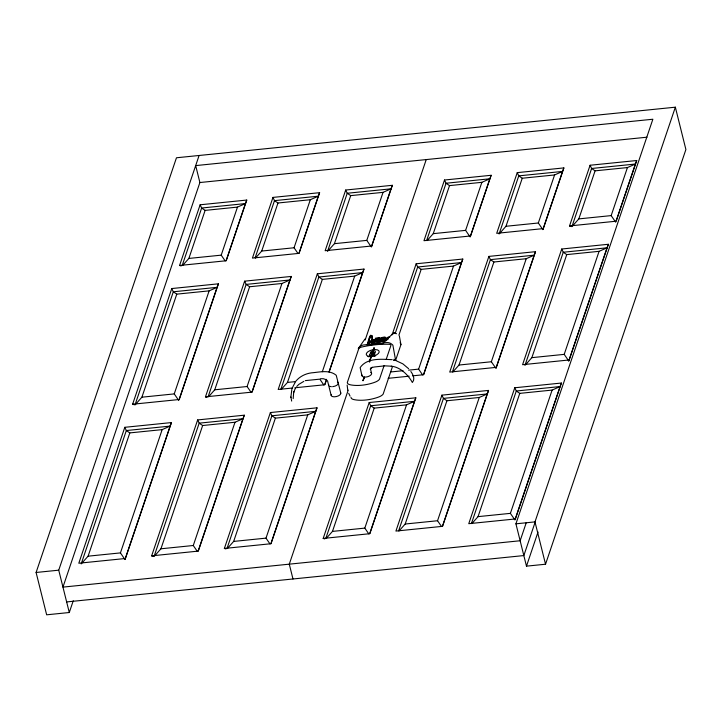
<?xml version="1.0" encoding="UTF-8"?>
<svg xmlns="http://www.w3.org/2000/svg" width="722" height="722" viewBox="0 0 722 722"><rect width="100%" height="100%" fill="white"/><g stroke="black" fill="none" stroke-linecap="round" stroke-linejoin="round"><path stroke-width="1.08" d="M393.896 360.413L395.611 360.377L392.894 345.206A8.077 6.733 54.2 0 0 390.169 343.194L389.663 342.995A7.184 6.155 51.6 0 0 387.136 342.571L383.59 342.715L383.292 343.528L381.622 343.672A69.159 7.265 -7.4 0 0 369.709 344.881L367.85 345.089C368.328 339.882 373.175 329.187 372.236 340.252M291.67 401.08L290.894 396.956L291.887 389.041M328.645 385.277L328.709 384.636M293.177 398.643L293.755 391.595L293.466 392.939L295.343 388.319M73.256 600.767L69.285 612.518L46.65 614.81L36.1 572.474L176.466 157.775L675.35 107.19L685.9 149.526L545.534 564.225L526.473 566.156L515.923 523.82L652.868 119.238L195.68 165.6L199.895 182.531L62.958 587.112L520.147 540.751L526.284 522.611M69.285 612.518L58.735 570.181L199.101 155.483M124.807 427.307L78.806 563.223L125.438 558.494L171.448 422.578L124.807 427.307L126.332 430.547L129.816 432.902L162.161 429.626L170.112 426.106L171.448 422.578M132.613 404.239L171.773 288.547L218.414 283.818L179.255 399.51L132.613 404.239L134.211 404.708M179.579 265.479L200.129 204.786L246.762 200.057L226.221 260.75L179.579 265.479L181.177 265.949M81.189 563.927L126.332 430.547L170.112 426.106L124.969 559.496L120.43 552.899L162.161 429.626M182.323 265.127L201.655 208.026L200.129 204.786M81.875 563.151L88.093 556.175L129.816 432.902M171.773 288.547L173.307 291.787L135.005 404.943L141.9 397.19L176.782 294.143L209.127 290.867L217.078 287.347L218.414 283.818M182.657 265.407L188.875 258.431L205.129 210.391L237.475 207.106L245.435 203.586L246.762 200.057M178.776 400.502L174.246 393.905L209.127 290.867M225.183 260.922L221.212 255.155L237.475 207.106M179.137 399.437L217.078 287.347L173.307 291.787L176.782 294.143M226.103 260.687L245.435 203.586L201.655 208.026L205.129 210.391M151.647 555.841L197.647 419.924L244.289 415.195L198.288 551.112L151.647 555.841L153.235 556.31M205.463 396.847L244.623 281.165L291.255 276.436L252.095 392.118L205.463 396.847L207.052 397.317M272.97 197.404L252.429 258.088L299.07 253.359L319.611 192.675L272.97 197.404L274.495 200.644L277.979 202.999L310.325 199.723L318.276 196.203L319.611 192.675M208.207 396.486L246.148 284.405L244.623 281.165M255.173 257.745L274.495 200.644L318.276 196.203L298.953 253.305M197.647 419.924L199.182 423.155L154.03 556.545L160.934 548.792L202.656 425.52L235.002 422.244L242.962 418.724L244.289 415.195M208.541 396.784L214.75 389.799L249.622 286.76L281.968 283.484L289.928 279.965L291.255 276.436M255.507 258.025L261.716 251.048L277.979 202.999M197.241 551.283L193.279 545.507L235.002 422.244M251.057 392.29L247.095 386.523L281.968 283.484M298.024 253.53L294.062 247.763L310.325 199.723M198.171 551.039L242.962 418.724L199.182 423.155L202.656 425.52M251.987 392.046L289.928 279.965L246.148 284.405L249.622 286.76M224.371 548.458L270.38 412.551L317.012 407.822L271.012 543.729L224.371 548.458L225.968 548.937M329.133 372.01L363.987 269.062L317.346 273.791L278.187 389.474L292.627 388.012M345.694 190.03L325.153 250.715L371.794 245.985L392.335 185.301L345.694 190.03L347.228 193.261L350.702 195.626L383.048 192.35L391.008 188.83L392.335 185.301M227.123 548.106L271.905 415.782L270.38 412.551M280.93 389.113L318.871 277.022L317.346 273.791M327.544 251.427L347.228 193.261L391.008 188.83L371.316 246.987L371.794 245.985M227.448 548.395L233.657 541.419L275.389 418.146L307.725 414.87L315.685 411.341L317.012 407.822M281.264 389.411L287.473 382.425L322.355 279.387L354.692 276.111L362.652 272.591L363.987 269.062M328.23 250.651L334.439 243.666L350.702 195.626M269.974 543.91L266.003 538.134L307.725 414.87M322.337 371.713L354.692 276.111M370.756 246.157L366.785 240.39L383.048 192.35M270.894 543.666L315.685 411.341L271.905 415.782L275.389 418.146M324.71 384.673L326.515 379.339M329.052 371.866L362.652 272.591L318.871 277.022L322.355 279.387M326.624 379.438L324.828 384.745L294.847 387.786M348.185 390.16L289.287 564.162L292.979 578.981M365.17 339.99L426.233 159.58M370.729 372.381A4.955 2.346 -14 0 1 370.458 375.359A4.955 2.346 -14 0 1 364.7 377.083L362.931 380.693L364.105 377.001L363.635 376.938A4.955 2.346 -14 0 1 361.993 374.998M369.303 361.857L373.969 347.86M363.157 380.665L364.303 377.028M369.502 361.677L374.195 347.833L373.5 350.089M369.538 361.812L371.343 356.488M323.185 538.441L369.195 402.533L415.827 397.804L369.826 533.711L323.185 538.441L324.783 538.919M392.091 334.882L416.161 263.774L462.793 259.045L423.643 374.727L412.533 375.855M444.508 180.013L423.967 240.697L470.609 235.968L491.15 175.284L444.508 180.013L446.043 183.244L449.517 185.608L481.863 182.323L489.823 178.803L491.15 175.284M384.086 365.639L379.465 379.285A7.653 3.628 -14 0 1 375.043 382.173L373.599 382.705A26.488 12.554 -14 0 1 351.19 384.97L350.008 384.718A7.653 3.628 -14 0 1 347.3 382.552L358.681 348.916A3.258 1.543 -14 0 1 361.523 347.083L364.348 346.47A57.679 27.337 -14 0 1 386.496 344.232L389.095 344.286A3.258 1.543 -14 0 1 390.846 345.657L386.216 359.339M325.938 538.08L370.72 405.764L369.195 402.533M395.286 333.194L417.686 267.005L416.161 263.774M426.711 240.345L446.043 183.244L489.823 178.803L470.13 236.969M326.263 538.377L332.472 531.401L374.204 408.129L406.54 404.843L414.5 401.324L415.827 397.804M398.878 335.225L421.17 269.369L453.506 266.084L461.466 262.564L462.793 259.045M427.045 240.625L433.254 233.648L449.517 185.608M392.407 366.776L383.156 394.104A7.653 3.628 -14 0 1 378.734 396.992L377.29 397.515A26.488 12.554 -14 0 1 354.881 399.789L353.699 399.537A7.653 3.628 -14 0 1 350.991 397.362M399.374 335.947L400.936 344.656L395.611 360.377L393.878 360.305M368.789 533.883L364.818 528.116L406.54 404.843M422.596 374.898L418.634 369.132L453.506 266.084M469.571 236.139L465.6 230.372L481.863 182.323M369.709 533.648L414.5 401.324L370.72 405.764L374.204 408.129M423.525 374.655L461.466 262.564L417.686 267.005L421.17 269.369M441.918 395.151L395.918 531.067L442.55 526.338L488.559 390.421L441.918 395.151L443.443 398.391L446.927 400.755L479.273 397.47L487.224 393.95L488.559 390.421M488.884 256.4L449.725 372.083L496.366 367.354L535.525 251.671L488.884 256.4L490.418 259.631L493.893 261.996L526.239 258.711L534.19 255.191L535.525 251.671M517.241 172.639L496.7 233.323L543.332 228.594L563.873 167.91L517.241 172.639L518.766 175.87L522.25 178.235L554.586 174.95L562.546 171.43L563.873 167.91M398.661 530.706L443.443 398.391L487.224 393.95L442.442 526.266M452.477 371.722L490.418 259.631L534.19 255.191L495.897 368.346L496.366 367.354M499.082 234.027L518.766 175.87L562.546 171.43L542.863 229.587L538.323 222.999L554.586 174.95M398.986 531.004L405.204 524.019L446.927 400.755M452.802 372.01L459.021 365.034L493.893 261.996M499.768 233.251L505.987 226.275L522.25 178.235M441.512 526.509L437.541 520.742L479.273 397.47M495.328 367.525L491.357 361.758L526.239 258.711M514.768 387.768L468.758 523.685L515.4 518.956L561.4 383.039L514.768 387.768L516.293 391.008L519.768 393.364L552.113 390.088L560.073 386.568L561.4 383.039M561.734 249.009L522.575 364.691L569.216 359.962L608.366 244.28L561.734 249.009L563.259 252.249L566.743 254.604L599.079 251.328L607.04 247.808L608.366 244.28M569.541 225.932L590.082 165.248L636.723 160.519L616.182 221.203L569.541 225.932L571.129 226.41M471.502 523.324L516.293 391.008L560.073 386.568L514.921 519.948L515.4 518.956M524.957 365.404L563.259 252.249L607.04 247.808L568.737 360.964L564.207 354.367L599.079 251.328M471.836 523.612L478.045 516.636L519.768 393.364M525.652 364.628L531.861 357.652L566.743 254.604M590.082 165.248L591.616 168.488L571.923 226.645L578.827 218.892L595.09 170.843L627.436 167.567L635.387 164.047L636.723 160.519M514.353 519.127L510.391 513.36L552.113 390.088M615.704 222.205L611.173 215.607L627.436 167.567M616.065 221.149L635.387 164.047L591.616 168.488L595.09 170.843M545.534 564.225L534.984 521.889L675.35 107.19M535.399 521.41L523.838 555.57L66.65 601.931M526.473 566.156L538.034 531.997M358.238 348.717A8.077 7.771 -6.4 0 1 360.522 346.199L360.991 345.901A7.184 6.895 3.4 0 1 363.581 344.963L367.859 344.529L367.2 345.161L367.101 344.457C367.85 344.259 369.718 331.705 371.758 336.416C369.556 333.221 369.077 343.401 367.85 343.681M292.067 388.355L295.46 381.757M372.922 354.349L372.489 353.897L371.595 354.358M124.969 559.496L125.438 558.494M542.863 229.587L543.332 228.594M568.737 360.964L569.216 359.962M372.687 340.125L372.209 340.594L371.577 335.992M373.87 340.459L377.886 339.575L374.835 340.405M379.474 339.891L383.49 339.006L381.306 339.746M381.026 338.771C379.258 340.531 385.187 339.872 385.295 338.293M383.093 340.919L382.678 341.587L384.799 341.398M383.635 340.649L383.951 339.963M384.393 339.71L384.7 339.15L388.228 338.789M387.335 338.113L386.983 338.826M358.545 348.23L364.98 339.024M372.841 354.448L372.651 353.906M295.767 381.297C299.63 376.532 305.406 373.644 311.435 372.859C319.593 372.2 329.196 369.474 336.226 375.269L340.802 393.111M370.711 335.216L367.471 344.71M396.522 333.627L396.017 333.772M392.542 333.889L383.183 342.977L383.292 343.528M386.126 340.766L388.418 338.501M296.742 386.45L298.854 384.357L303.827 381.369M367.913 343.798L371.92 339.972L374.556 339.52M368.202 343.78L372.164 339.981M368.256 343.952L372.2 340.188M392.217 334.042L393.58 333.086L395.051 333.185M369.854 355.341L369.664 354.944A2.897 1.372 -14 0 1 370.196 353.843L371.27 353.211M392.615 333.672L394.212 332.86L395.665 333.203M393.12 333.871L393.752 333.447M386.505 340.008C380.819 341.416 382.525 339.006 386.992 339.448M372.814 354.367L371.992 354.646M370.287 353.888L370.684 353.509M374.276 354.692L372.57 355.63A2.536 1.2 -14 0 1 370.666 355.729L369.835 355.251M372.687 354.457L372.173 354.637M373.797 355.034L372.552 355.54A2.536 1.2 -14 0 1 370.639 355.648L370.169 355.495M371.288 353.302L371.929 352.995A2.536 1.2 -14 0 1 373.834 352.896L374.835 353.681A2.897 1.372 -14 0 1 374.303 354.782M375.593 339.277C372.453 342.156 384.546 338.086 377.606 339.069M371.388 342.057C369.095 343.753 375.377 343.311 375.494 341.641M376.992 341.488C374.177 344.159 385.629 340.459 379.014 341.28M332.616 386.685L335.107 386.099A4.955 2.346 -14 0 0 337.445 382.028M378.617 338.844L380.413 338.591M384.122 338.122L386.062 337.896M367.408 344.538L369.628 344.286A69.159 7.265 -7.4 0 1 381.541 343.076L383.905 342.869M199.895 182.531L647.002 137.198M188.875 258.431L221.212 255.155M261.716 251.048L294.062 247.763M334.439 243.666L366.785 240.39M433.254 233.648L465.6 230.372M505.987 226.275L538.323 222.999M578.827 218.892L611.173 215.607M389.221 336.867L387.037 337.607L389.727 337.354M387.94 338.537L385.837 339.286M380.485 340.603C384.943 339.295 380.837 342.643 378.987 341.452M141.9 397.19L174.246 393.905M214.75 389.799L247.095 386.523M287.473 382.425L295.28 381.64M305.316 380.62L319.819 379.149L323.781 384.916M390.755 371.956L403.02 370.711M408.598 370.151L418.634 369.132M459.021 365.034L491.357 361.758M531.861 357.652L564.207 354.367M388.111 378.328L409.203 376.189M88.093 556.175L120.43 552.899M160.934 548.792L193.279 545.507M233.657 541.419L266.003 538.134M332.472 531.401L364.818 528.116M405.204 524.019L437.541 520.742M478.045 516.636L510.391 513.36M36.1 572.474L58.735 570.181M515.923 523.82L534.984 521.889M380.485 340.107C367.949 342.526 390.566 338.031 378.12 340.351M374.88 340.676L374.583 341.235L370.955 341.587L376.442 340.008L372.886 340.351L372.516 340.919M320.532 378.725L323.303 378.716L326.01 379.619M376.893 340.964L376.487 341.705L372.272 342.084M372.01 354.737L371.541 354.466M391.541 366.207L384.754 365.837L374.366 366.993L371.731 367.534L372.435 367.317L370.458 368.653L371.46 367.588L370.368 369.411L370.422 368.725L371.586 373.391M331.407 386.721L329.494 386.288M372.01 336.1L371.713 336.434M392.208 359.673C381.505 359.213 367.065 357.561 360.152 367.606L361.93 375.63M391.288 366.171C400.872 367.164 408.625 375.611 412.361 382.498C415.349 379.14 413.174 374.628 410.863 371.532M374.303 353.121A8.628 4.088 -14 0 0 371.126 353.627L370.377 352.507A2.897 1.372 -14 0 1 371.55 351.433L373.536 350.856A2.536 1.2 -14 0 1 375.16 351.109L375.476 352.047A2.897 1.372 -14 0 1 374.303 353.121L373.861 352.977A2.536 1.2 -14 0 0 371.947 353.085M395.945 360.621L402.876 363.87L408.598 368.68M350.053 396.134L348.699 393.291M400.168 342.616L400.936 344.656M327.481 380.611L331.154 395.349M347.769 390.196L347.138 385.106M367.76 344.493L367.85 345.089M290.894 396.956L290.948 397.434M340.531 392.542A4.955 2.346 -14 0 1 336.389 396.549A4.955 2.346 -14 0 1 331.217 394.708M393.86 359.321A3.258 1.543 -14 0 1 394.537 360.477M375.675 355.793A6.66 3.159 -14 0 1 374.068 356.37M369.186 356.803A6.66 3.159 -14 0 1 367.913 356.488M372.678 356.054A2.536 1.2 -14 0 1 372.001 356.181M375.467 338.302C373.482 341.289 385.783 335.504 375.467 338.302M381.072 337.734C378.924 340.513 391.505 335.27 381.108 337.706M369.077 356.379A6.66 3.159 -14 0 0 379.203 352.002A6.66 3.159 -14 0 0 369.854 350.657A6.66 3.159 -14 0 0 369.077 356.379"/></g></svg>
